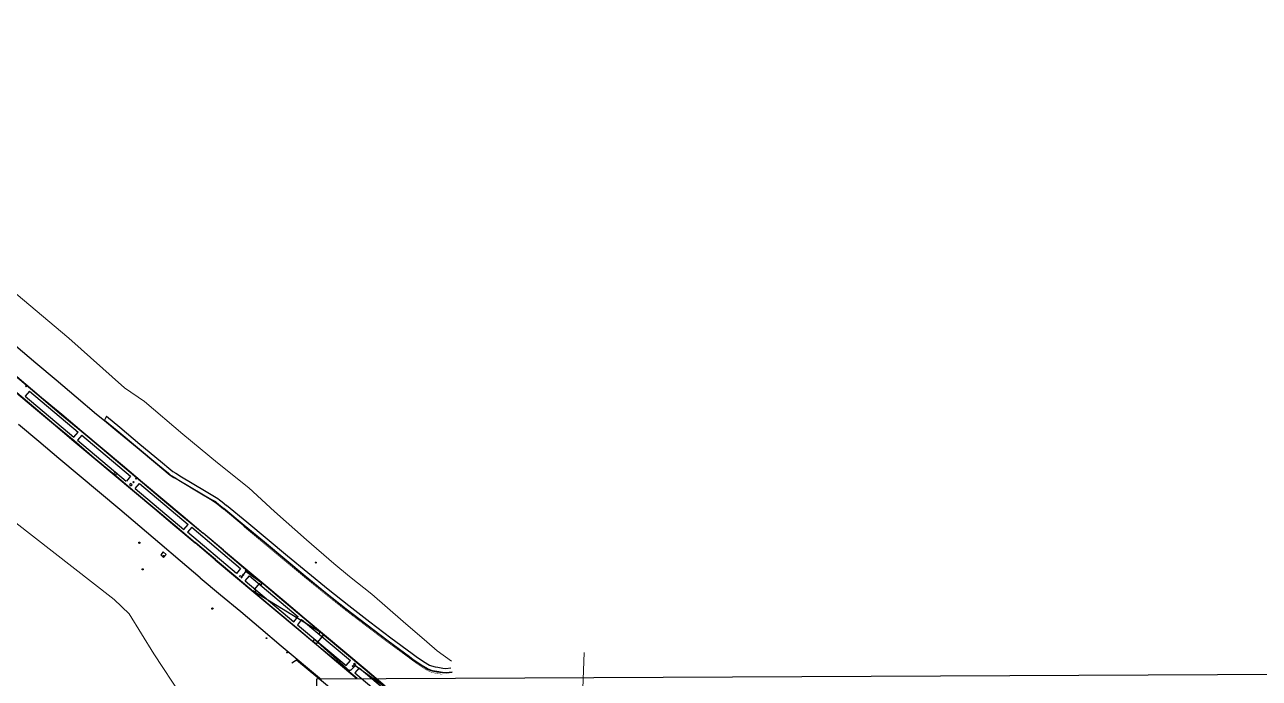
# Model space of a CAD drawing. Header units: metres. Extents: x 565382 to 572500, y 2710622 to 2713609.
# Drawn here: x 566477 to 567061, y 2712216 to 2712525 of the extents above; entities that cross this region are included whole.
import ezdxf

# ---------------------------------------------------------------- set-up
doc = ezdxf.new("R2010")
doc.units = ezdxf.units.M
doc.header["$XCLIPFRAME"] = 0
for name, color, linetype in [('allpint', 240, 'Continuous'), ('ASPHLT', 12, 'Continuous'), ('CURB STONE', 1, 'Continuous'), ('IRRIGATION CURB STONE', 254, 'Continuous'), ('LIGHT POLE', 40, 'Continuous'), ('MANHOLE', 12, 'Continuous'), ('Map', 7, 'Continuous'), ('SAFTY', 10, 'Continuous'), ('Sign Board', 7, 'Continuous'), ('TILES', 7, 'Continuous'), ('YELLOW LINE', 2, 'Continuous')]:
    doc.layers.add(name, color=color, linetype=linetype)
doc.layers.add('Fence', color=6, linetype='Continuous', lineweight=0, true_color=0xff00ff)
picture_1 = doc.add_image_def('image3.tif', size_in_pixel=(5617, 4651))
picture_2 = doc.add_image_def('image7.ecw', size_in_pixel=(141138, 138548))

msp = doc.modelspace()

# ---------------------------------------------------------------- linework, layer by layer
at = {"layer": 'allpint', "color": 254}
for points in [[(566550.164, 2712271.844), (566540.622, 2712279.929), (566531.037, 2712287.956), (566521.531, 2712296.037), (566511.937, 2712304.114), (566502.324, 2712312.105), (566492.769, 2712320.149), (566483.167, 2712328.172), (566473.631, 2712336.265)], [(566570.691, 2712276.863), (566561.139, 2712284.915)], [(566570.691, 2712276.863), (566580.289, 2712268.837), (566589.864, 2712260.824), (566599.445, 2712252.789), (566608.977, 2712244.741), (566618.597, 2712236.738), (566628.169, 2712228.692), (566637.777, 2712220.641), (566647.312, 2712212.598)], [(566559.711, 2712263.8), (566569.302, 2712255.748), (566578.893, 2712247.719), (566588.388, 2712239.703), (566598.017, 2712231.607), (566617.137, 2712215.587)]]:
    msp.add_lwpolyline(points, dxfattribs=at)
at = {"layer": 'ASPHLT', "color": 254, "flags": 128}
for points in [[(566472.337, 2712373.46), (566481.747, 2712365.487)], [(566465.339, 2712365.274), (566484.508, 2712349.14)], [(566481.747, 2712365.487), (566491.473, 2712357.384)], [(566461.499, 2712360.612), (566480.638, 2712344.524)], [(566491.473, 2712357.384), (566500.887, 2712349.423)], [(566484.508, 2712349.14), (566494.11, 2712341.127)], [(566500.887, 2712349.423), (566510.56, 2712341.258)], [(566480.638, 2712344.524), (566490.212, 2712336.54)], [(566494.11, 2712341.127), (566503.647, 2712333.089)], [(566510.56, 2712341.258), (566514.294, 2712338.218)], [(566490.212, 2712336.54), (566499.794, 2712328.474)], [(566514.294, 2712338.218), (566520.174, 2712333.361)], [(566520.174, 2712333.361), (566529.805, 2712325.329)], [(566499.794, 2712328.474), (566509.349, 2712320.457)], [(566503.647, 2712333.089), (566513.262, 2712325.085)], [(566513.262, 2712325.085), (566522.815, 2712317.025)], [(566529.805, 2712325.329), (566539.408, 2712317.325)], [(566509.349, 2712320.457), (566518.969, 2712312.423)], [(566522.815, 2712317.025), (566532.413, 2712309.03)], [(566539.408, 2712317.325), (566544.511, 2712313.089)], [(566518.969, 2712312.423), (566528.497, 2712304.413)], [(566544.511, 2712313.089), (566545.497, 2712312.299)], [(566544.511, 2712313.089), (566545.497, 2712312.299)], [(566544.511, 2712313.089), (566545.497, 2712312.299)], [(566545.497, 2712312.299), (566547.172, 2712311.244)], [(566545.497, 2712312.299), (566547.172, 2712311.244)], [(566545.497, 2712312.299), (566547.172, 2712311.244)], [(566547.172, 2712311.244), (566549.513, 2712309.89)], [(566547.172, 2712311.244), (566549.513, 2712309.89)], [(566547.172, 2712311.244), (566549.513, 2712309.89)], [(566528.497, 2712304.413), (566538.107, 2712296.405)], [(566532.413, 2712309.03), (566541.997, 2712301.003)], [(566549.513, 2712309.89), (566560.295, 2712303.423)], [(566549.513, 2712309.89), (566560.295, 2712303.423)], [(566549.513, 2712309.89), (566560.295, 2712303.423)], [(566541.997, 2712301.003), (566551.565, 2712292.927)], [(566560.295, 2712303.423), (566564.518, 2712300.909)], [(566564.518, 2712300.909), (566567.224, 2712299.272)], [(566564.518, 2712300.909), (566567.224, 2712299.272)], [(566564.518, 2712300.909), (566567.224, 2712299.272)], [(566567.224, 2712299.272), (566568.979, 2712297.863)], [(566567.224, 2712299.272), (566568.979, 2712297.863)], [(566567.224, 2712299.272), (566568.979, 2712297.863)], [(566538.107, 2712296.405), (566547.667, 2712288.31)], [(566551.565, 2712292.927), (566561.139, 2712284.915)], [(566568.979, 2712297.863), (566570.767, 2712296.392)], [(566568.979, 2712297.863), (566570.767, 2712296.392)], [(566568.979, 2712297.863), (566570.767, 2712296.392)], [(566580.386, 2712288.366), (566570.767, 2712296.392)], [(566547.667, 2712288.31), (566557.262, 2712280.289)], [(566590.055, 2712280.437), (566580.386, 2712288.366)], [(566566.804, 2712272.261), (566557.262, 2712280.289)], [(566599.595, 2712272.399), (566590.055, 2712280.437)], [(566559.711, 2712263.8), (566550.164, 2712271.844)], [(566566.804, 2712272.261), (566576.429, 2712264.213)], [(566609.272, 2712264.422), (566599.595, 2712272.399)], [(566576.429, 2712264.213), (566585.997, 2712256.182)], [(566618.952, 2712256.547), (566609.272, 2712264.422)], [(566585.997, 2712256.182), (566595.546, 2712248.187)], [(566628.74, 2712248.762), (566618.952, 2712256.547)], [(566595.546, 2712248.187), (566605.147, 2712240.157)], [(566638.618, 2712241.142), (566628.74, 2712248.762)], [(566605.147, 2712240.157), (566614.718, 2712232.115)], [(566679.124, 2712218.977), (566676.243, 2712218.59), (566674.438, 2712218.688), (566671.759, 2712219.135), (566669.662, 2712219.588), (566667.335, 2712220.407), (566664.311, 2712222.216), (566660.298, 2712224.932), (566658.722, 2712226.116), (566648.679, 2712233.588), (566638.618, 2712241.142)], [(566614.718, 2712232.115), (566624.296, 2712224.064), (566633.869, 2712216.029)]]:
    msp.add_lwpolyline(points, dxfattribs=at)
at = {"layer": 'CURB STONE', "color": 254, "flags": 128}
for points in [[(566465.207, 2712365.125), (566484.405, 2712349.002)], [(566461.608, 2712360.712), (566480.776, 2712344.665)], [(566484.405, 2712349.002), (566493.933, 2712340.935)], [(566480.776, 2712344.665), (566490.349, 2712336.68)], [(566493.933, 2712340.935), (566503.547, 2712332.951)], [(566490.349, 2712336.68), (566499.931, 2712328.653)], [(566514.405, 2712338.347), (566520.31, 2712333.456)], [(566520.31, 2712333.456), (566529.988, 2712325.434)], [(566499.931, 2712328.653), (566509.493, 2712320.591)], [(566503.547, 2712332.951), (566513.152, 2712324.951)], [(566513.152, 2712324.951), (566522.741, 2712316.915)], [(566529.988, 2712325.434), (566539.531, 2712317.413)], [(566509.493, 2712320.591), (566519.061, 2712312.55)], [(566522.741, 2712316.915), (566532.29, 2712308.887)], [(566539.531, 2712317.413), (566544.614, 2712313.195)], [(566519.061, 2712312.55), (566528.62, 2712304.544)], [(566544.614, 2712313.195), (566545.575, 2712312.388)], [(566545.575, 2712312.388), (566547.665, 2712311.168)], [(566547.665, 2712311.168), (566549.577, 2712310.011)], [(566549.577, 2712310.011), (566560.467, 2712303.503)], [(566528.62, 2712304.544), (566538.189, 2712296.517)], [(566532.29, 2712308.887), (566541.886, 2712300.85)], [(566541.886, 2712300.85), (566551.443, 2712292.768)], [(566560.467, 2712303.503), (566564.642, 2712300.993)], [(566564.642, 2712300.993), (566565.916, 2712300.275)], [(566565.916, 2712300.275), (566566.848, 2712299.774)], [(566566.848, 2712299.774), (566567.445, 2712299.314)], [(566567.445, 2712299.314), (566568.301, 2712298.659)], [(566568.301, 2712298.659), (566569.882, 2712297.313)], [(566538.189, 2712296.517), (566547.798, 2712288.466)], [(566551.443, 2712292.768), (566561.04, 2712284.788)], [(566569.882, 2712297.313), (566570.864, 2712296.473)], [(566580.494, 2712288.534), (566570.864, 2712296.473)], [(566547.798, 2712288.466), (566557.364, 2712280.438)], [(566570.603, 2712276.745), (566561.04, 2712284.788)], [(566566.906, 2712272.389), (566557.364, 2712280.438)], [(566570.603, 2712276.745), (566580.183, 2712268.689), (566589.747, 2712260.693), (566599.356, 2712252.647), (566608.9, 2712244.623), (566618.479, 2712236.592), (566628.086, 2712228.561), (566637.671, 2712220.511), (566647.197, 2712212.456)], [(566566.906, 2712272.389), (566576.524, 2712264.368)], [(566576.524, 2712264.368), (566586.068, 2712256.302)], [(566586.068, 2712256.302), (566595.715, 2712248.321)], [(566595.715, 2712248.321), (566605.236, 2712240.26)], [(566605.236, 2712240.26), (566614.805, 2712232.228)], [(566614.805, 2712232.228), (566624.391, 2712224.215), (566633.987, 2712216.169)]]:
    msp.add_lwpolyline(points, dxfattribs=at)
at = {"layer": 'CURB STONE', "color": 254}
msp.add_lwpolyline([(566678.998, 2712219.128), (566676.222, 2712218.739), (566674.423, 2712218.851), (566671.767, 2712219.353), (566669.738, 2712219.779), (566667.411, 2712220.582), (566664.368, 2712222.347), (566660.394, 2712225.074), (566658.795, 2712226.264), (566648.808, 2712233.753), (566638.754, 2712241.28), (566628.847, 2712248.869), (566619.095, 2712256.694), (566609.357, 2712264.569), (566599.754, 2712272.543), (566590.145, 2712280.546), (566580.494, 2712288.534)], dxfattribs=at)
at = {"layer": 'Fence', "color": 254}
for points in [[(566497.5006, 2712377.1694, 0), (566457.2825, 2712410.8208, 0), (566427.5339, 2712435.4837, 0), (566419.0625, 2712442.815, 0), (566402.0783, 2712456.8368, 0)], [(566678.7215, 2712224.3444, 0), (566671.9761, 2712229.1887, 0), (566667.0805, 2712233.367, 0), (566655.8837, 2712243.1319, 0), (566641.0329, 2712255.9673, 0), (566630.4735, 2712264.3941, 0), (566623.0399, 2712270.5499, 0), (566610.0155, 2712281.7072, 0), (566594.8849, 2712295.1903, 0), (566582.6677, 2712306.3401, 0), (566567.8116, 2712318.0858, 0), (566551.501, 2712331.7917, 0), (566533.2338, 2712347.1262, 0), (566523.8275, 2712353.7051, 0), (566497.5006, 2712377.1694, 0)], [(566416.3269, 2712341.4718, 0), (566422.2416, 2712347.2661, 0), (566448.4138, 2712325.7647, 0), (566442.9268, 2712312.6011, 0), (566461.3704, 2712298.0401, 0), (566518.9091, 2712253.5379, 0), (566525.9918, 2712246.6582, 0), (566537.7681, 2712227.8223, 0), (566550.7437, 2712207.84, 0), (566555.648, 2712203.9887, 0), (566572.6268, 2712188.5906, 0), (566576.5496, 2712184.6668, 0)], [(566763.091, 2712152.8449, 0), (566751.4796, 2712162.8641, 0), (566737.7553, 2712173.784, 0), (566737.7011, 2712174.4188, 0), (566740.7694, 2712207.1044, 0), (566741.5903, 2712228.3271, 0)]]:
    msp.add_polyline3d(points, dxfattribs=at)
at = {"layer": 'IRRIGATION CURB STONE', "color": 254, "flags": 128}
for points in [[(566478.824, 2712352.061), (566476.798, 2712349.664)], [(566478.814, 2712352.041), (566501.932, 2712332.687)], [(566476.798, 2712349.664), (566499.842, 2712330.349)], [(566499.842, 2712330.349), (566501.912, 2712332.657)], [(566503.588, 2712331.287), (566501.573, 2712328.906)], [(566501.573, 2712328.906), (566524.672, 2712309.525)], [(566503.602, 2712331.295), (566526.67, 2712311.909)], [(566526.67, 2712311.909), (566524.694, 2712309.515)], [(566528.856, 2712306.007), (566551.998, 2712286.622)], [(566528.873, 2712306.005), (566530.9, 2712308.376)], [(566530.9, 2712308.376), (566554.005, 2712289.031)], [(566551.998, 2712286.622), (566553.998, 2712289.026)], [(566555.635, 2712287.632), (566553.637, 2712285.27)], [(566555.635, 2712287.632), (566578.796, 2712268.211)], [(566576.797, 2712265.804), (566553.637, 2712285.27)], [(566578.796, 2712268.211), (566576.797, 2712265.804)], [(566578.796, 2712268.211), (566576.797, 2712265.804)], [(566580.956, 2712262.297), (566582.963, 2712264.72)], [(566582.963, 2712264.72), (566606.073, 2712245.344)], [(566580.953, 2712262.31), (566604.094, 2712242.943)], [(566604.094, 2712242.943), (566606.087, 2712245.346)], [(566607.739, 2712243.968), (566605.741, 2712241.521)], [(566605.741, 2712241.521), (566628.809, 2712222.197)], [(566607.737, 2712243.988), (566630.81, 2712224.568)], [(566628.809, 2712222.197), (566630.806, 2712224.565)], [(566635.047, 2712221.053), (566632.97, 2712218.697)], [(566632.97, 2712218.697), (566656.027, 2712199.328)], [(566634.999, 2712221.08), (566658.045, 2712201.744)]]:
    msp.add_lwpolyline(points, dxfattribs=at)
at = {"layer": 'LIGHT POLE', "color": 254}
for centre in [(566528.068, 2712309.033), (566580.043, 2712265.122), (566631.992, 2712221.887)]:
    msp.add_circle(centre, 0.2848, dxfattribs=at)
msp.add_point((566528.068, 2712309.033), dxfattribs=at)
at = {"layer": 'MANHOLE', "color": 254, "flags": 128}
for points in [[(566477.15, 2712354.739), (566476.883, 2712354.398)], [(566476.883, 2712354.398), (566477.2119, 2712354.1217)], [(566477.476, 2712354.436), (566477.15, 2712354.739)], [(566477.213, 2712354.123), (566477.476, 2712354.436)], [(566519.41, 2712313.774), (566518.7043, 2712313.0601)], [(566518.755, 2712313.01), (566519.505, 2712312.363)], [(566520.166, 2712313.123), (566519.41, 2712313.774)], [(566519.505, 2712312.363), (566520.166, 2712313.123)], [(566529.334, 2712310.38), (566528.9901, 2712310.6805)], [(566528.994, 2712310.685), (566529.271, 2712311.002)], [(566529.271, 2712311.002), (566529.613, 2712310.71)], [(566529.613, 2712310.71), (566529.334, 2712310.38)], [(566526.23, 2712307.893), (566526.991, 2712307.219)], [(566526.712, 2712308.428), (566526.2346, 2712307.8889)], [(566527.444, 2712307.746), (566526.712, 2712308.428)], [(566526.991, 2712307.219), (566527.444, 2712307.746)], [(566542.196, 2712275.962), (566541.017, 2712274.57)], [(566543.599, 2712274.755), (566542.1868, 2712275.9511)], [(566541.017, 2712274.57), (566542.365, 2712273.346)], [(566542.365, 2712273.346), (566543.599, 2712274.755)], [(566578.289, 2712264.221), (566578.735, 2712264.76)], [(566578.735, 2712264.76), (566579.507, 2712264.104)], [(566579.07, 2712263.571), (566581.32, 2712266.746)], [(566579.507, 2712264.104), (566579.07, 2712263.571)], [(566581.273, 2712267.381), (566580.976, 2712267.054)], [(566580.976, 2712267.054), (566588.321, 2712261.793)], [(566581.608, 2712267.089), (566581.273, 2712267.381)], [(566581.32, 2712266.746), (566581.608, 2712267.089)], [(566584.803, 2712257.562), (566616.527, 2712238.088)], [(566585.563, 2712256.918), (566584.803, 2712257.562)], [(566587.679, 2712260.998), (566585.442, 2712258.334)], [(566585.442, 2712258.334), (566586.201, 2712257.702)], [(566586.201, 2712257.702), (566585.563, 2712256.918)], [(566588.424, 2712260.365), (566587.679, 2712260.998)], [(566588.321, 2712261.793), (566589.091, 2712261.144)], [(566589.091, 2712261.144), (566588.424, 2712260.365)], [(566613.142, 2712233.765), (566613.895, 2712234.534)], [(566613.895, 2712234.534), (566630.542, 2712219.502)], [(566618.052, 2712236.816), (566615.305, 2712233.323)], [(566616.527, 2712238.088), (566615.84, 2712237.273)], [(566615.84, 2712237.273), (566617.373, 2712236.022)], [(566617.373, 2712236.022), (566618.052, 2712236.816)], [(566614.658, 2712232.498), (566613.142, 2712233.765)], [(566615.305, 2712233.323), (566614.658, 2712232.498)], [(566632.724, 2712223.323), (566632.279, 2712222.787)], [(566632.279, 2712222.787), (566649.429, 2712210.558)], [(566633.488, 2712222.602), (566632.724, 2712223.323)], [(566633.025, 2712222.119), (566633.488, 2712222.602)], [(566630.215, 2712219.823), (566630.517, 2712220.152)], [(566630.542, 2712219.502), (566630.215, 2712219.823)], [(566630.517, 2712220.152), (566630.841, 2712219.844)], [(566630.841, 2712219.844), (566633.025, 2712222.119)]]:
    msp.add_lwpolyline(points, dxfattribs=at)
at = {"layer": 'MANHOLE', "color": 254}
for centre in [(566530.838, 2712280.337), (566542.369, 2712274.032), (566532.417, 2712267.738), (566565.471, 2712249.183)]:
    msp.add_circle(centre, 0.3, dxfattribs=at)
at = {"layer": 'SAFTY', "color": 254, "flags": 128}
for points in [[(566603.046, 2712223.486), (566605.374, 2712224.935)], [(566605.374, 2712224.935), (566624.62, 2712208.94)]]:
    msp.add_lwpolyline(points, dxfattribs=at)
at = {"layer": 'Sign Board', "color": 254}
for centre in [(566614.402, 2712270.941), (566614.402, 2712270.941), (566591.076, 2712235.183), (566600.832, 2712228.371)]:
    msp.add_circle(centre, 0.2, dxfattribs=at)
at = {"layer": 'TILES', "color": 254, "flags": 128}
for points in [[(566515.343, 2712340.21), (566514.405, 2712338.347)], [(566515.343, 2712340.21), (566521.537, 2712334.958)], [(566521.537, 2712334.958), (566531.052, 2712327.042)], [(566531.052, 2712327.042), (566540.807, 2712318.925)], [(566540.807, 2712318.925), (566545.772, 2712314.803)], [(566545.772, 2712314.803), (566546.699, 2712314.019)], [(566546.699, 2712314.019), (566548.063, 2712313.203)], [(566548.063, 2712313.203), (566550.813, 2712311.585)], [(566550.813, 2712311.585), (566561.713, 2712305.085)], [(566561.713, 2712305.085), (566567.979, 2712301.321)], [(566567.979, 2712301.321), (566568.807, 2712300.685)], [(566568.807, 2712300.685), (566570.055, 2712299.707)], [(566570.055, 2712299.707), (566572.151, 2712298.018)], [(566581.825, 2712290.004), (566572.151, 2712298.018)], [(566591.361, 2712281.959), (566581.825, 2712290.004)], [(566600.96, 2712274.024), (566591.361, 2712281.959)], [(566610.602, 2712266.045), (566600.96, 2712274.024)], [(566620.325, 2712258.158), (566610.602, 2712266.045)], [(566630.054, 2712250.393), (566620.325, 2712258.158)], [(566640, 2712242.709), (566630.054, 2712250.393)], [(566649.999, 2712235.196), (566640, 2712242.709)], [(566660.078, 2712227.744), (566649.999, 2712235.196)], [(566662.002, 2712226.319), (566660.078, 2712227.744)], [(566665.423, 2712224.045), (566662.002, 2712226.319)], [(566668.382, 2712222.309), (566665.423, 2712224.045)], [(566671.125, 2712221.491), (566668.382, 2712222.309)], [(566672.186, 2712221.275), (566671.125, 2712221.491)], [(566674.61, 2712220.805), (566672.186, 2712221.275)], [(566676.084, 2712220.707), (566674.61, 2712220.805)], [(566678.393, 2712220.999), (566676.084, 2712220.707)]]:
    msp.add_lwpolyline(points, dxfattribs=at)
at = {"layer": 'YELLOW LINE', "color": 254, "const_width": 0.2}
msp.add_lwpolyline([(566674.334, 2712218.09), (566671.629, 2712218.45), (566669.098, 2712219.06), (566667.057, 2712219.98), (566664.091, 2712221.866), (566660.086, 2712224.676), (566658.517, 2712225.878), (566648.402, 2712233.278), (566638.391, 2712240.802), (566628.435, 2712248.411), (566618.638, 2712256.204), (566608.959, 2712264.081), (566599.322, 2712272.046), (566589.733, 2712280.037), (566580.114, 2712288.092)], dxfattribs=at)

# ---------------------------------------------------------------- pictures from other files: only their frames are drawn
image = msp.add_image(picture_2, insert=(535375.155, 2678558.89), size_in_units=(64920.8832, 63729.5308), dxfattribs=dict(fade=70))
image.set_boundary_path([(65235.0298, 62347.83188), (74870.3127, 68841.8064)])
at = {"layer": 'Map'}
image = msp.add_image(picture_1, insert=(566617.907, 2711584.0414), size_in_units=(763.1884, 631.9368), rotation=0.2744551, dxfattribs=dict(at, fade=70))
image.dxf.flags = 7

doc.saveas('drawing.dxf')
